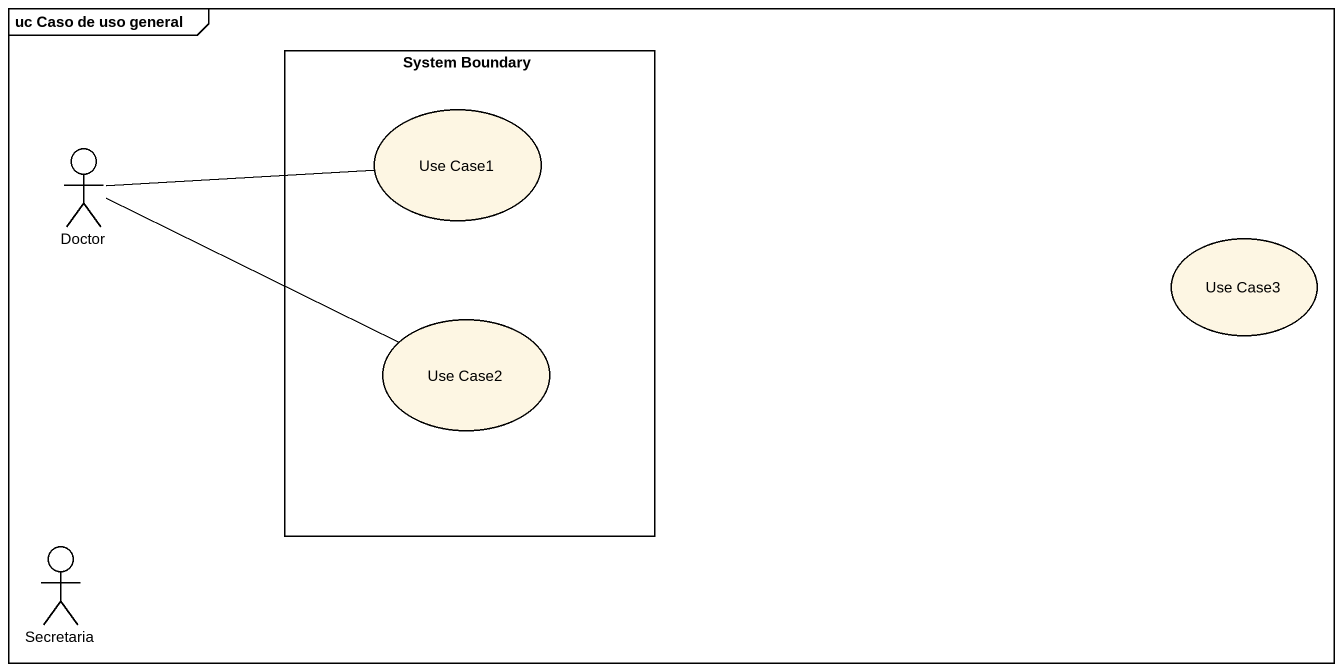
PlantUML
@startuml
mainframe uc Caso de uso general
rectangle "System Boundary" as System_Boundary {
  usecase "Use Case1" as Use_Case1
  usecase "Use Case2" as Use_Case2
}
actor Doctor
usecase "Use Case3" as Use_Case3
actor Secretaria
Doctor -right- Use_Case1
Doctor -right- Use_Case2
@enduml
